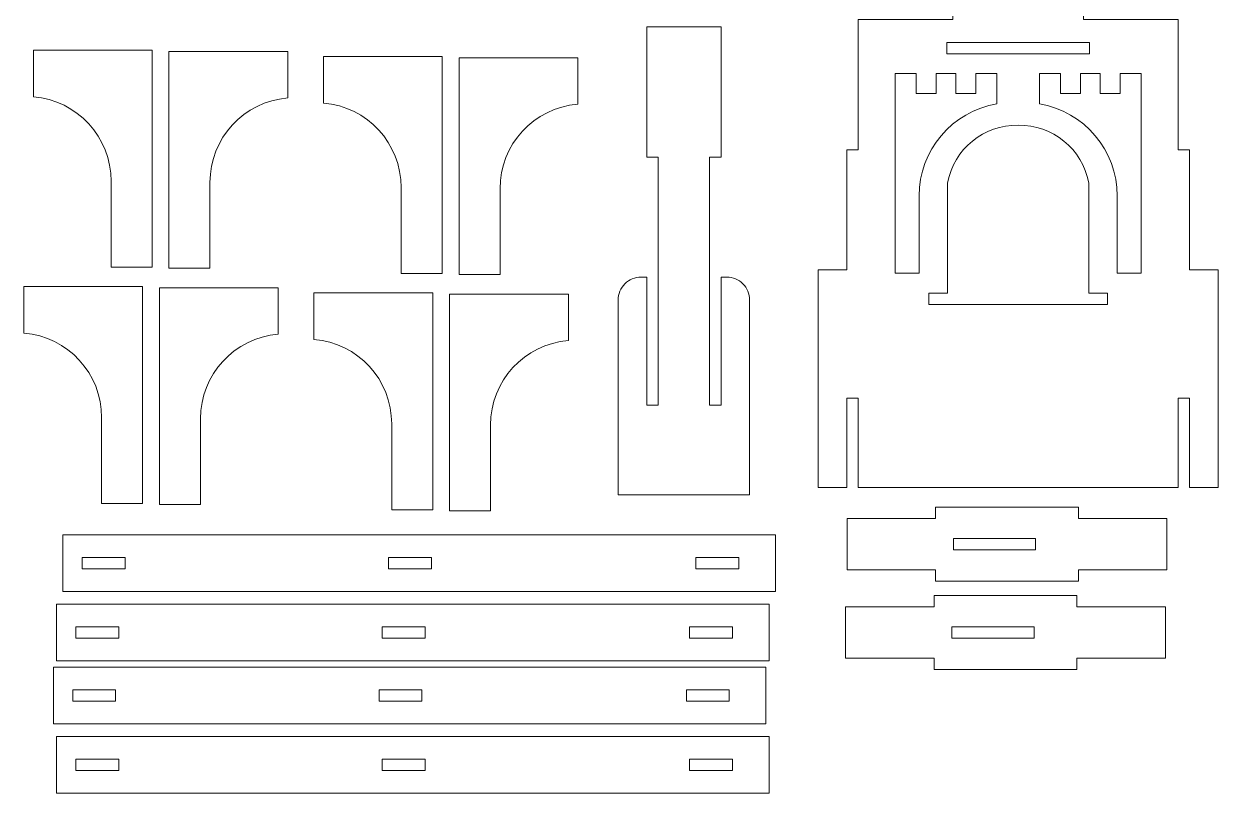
# Model space of a CAD drawing. Header units: millimetres. Extents: x -352 to 334, y -236 to 220.
# Drawn here: x -352 to -38.5, y -199.4 to 2.6 of the extents above; entities that cross this region are included whole.
import ezdxf

# ---------------------------------------------------------------- set-up
doc = ezdxf.new("R2010")
doc.units = ezdxf.units.MM
doc.header["$MEASUREMENT"] = 0
doc.layers.add('Capa 1', color=7, linetype='Continuous')

msp = doc.modelspace()

# ---------------------------------------------------------------- linework, layer by layer
at = {"layer": 'Capa 1', "color": 143, "lineweight": 9}
for points, knots in [([(-133.0052, -95.6666), (-133.0052, -95.6666), (-133.0052, -119.1579), (-133.0052, -119.1579), (-133.0052, -119.1579), (-133.0052, -119.1579), (-49.0233, -119.1579), (-49.0233, -119.1579), (-49.0233, -119.1579), (-49.0233, -119.1579), (-49.0233, -95.6666), (-49.0233, -95.6666), (-49.0233, -95.6666), (-49.0233, -95.6666), (-46.0239, -95.6666), (-46.0239, -95.6666), (-46.0239, -95.6666), (-46.0239, -95.6666), (-46.0239, -119.1579), (-46.0239, -119.1579), (-46.0239, -119.1579), (-46.0239, -119.1579), (-38.5256, -119.1579), (-38.5256, -119.1579), (-38.5256, -119.1579), (-38.5256, -119.1579), (-38.5256, -62.0246), (-38.5256, -62.0246), (-38.5256, -62.0246), (-38.5256, -62.0246), (-46.0239, -62.0246), (-46.0239, -62.0246), (-46.0239, -62.0246), (-46.0239, -62.0246), (-46.0239, -30.4935), (-46.0239, -30.4935), (-46.0239, -30.4935), (-46.0239, -30.4935), (-49.0233, -30.4935), (-49.0233, -30.4935), (-49.0233, -30.4935), (-49.0233, -30.4935), (-49.0233, 3.7439), (-49.0233, 3.7439), (-49.0233, 3.7439), (-49.0233, 3.7439), (-73.85, 3.7439), (-73.85, 3.7439), (-73.85, 3.7439), (-73.85, 3.7439), (-73.85, 11.8019), (-73.85, 11.8019), (-73.85, 11.8019), (-73.85, 11.8019), (-71.4472, 11.7427), (-71.4472, 11.7427), (-71.4472, 11.7427), (-70.7019, 11.7303), (-70.0404, 12.2174), (-69.8309, 12.9327), (-69.8309, 12.9327), (-69.6209, 13.6478), (-69.8921, 14.4006), (-70.526, 14.7926), (-70.526, 14.7926), (-70.526, 14.7926), (-79.4871, 20.436), (-79.4871, 20.436), (-79.4871, 20.436), (-79.4871, 20.436), (-79.4871, 24.9342), (-79.4871, 24.9342), (-79.4871, 24.9342), (-79.4871, 24.9342), (-85.3804, 24.9342), (-85.3804, 24.9342), (-85.3804, 24.9342), (-85.3804, 24.9342), (-91.0144, 29.2601), (-91.0144, 29.2601), (-91.0144, 29.2601), (-91.0144, 29.2601), (-96.6481, 24.9342), (-96.6481, 24.9342), (-96.6481, 24.9342), (-96.6481, 24.9342), (-102.5414, 24.9342), (-102.5414, 24.9342), (-102.5414, 24.9342), (-102.5414, 24.9342), (-102.5414, 20.436), (-102.5414, 20.436), (-102.5414, 20.436), (-102.5414, 20.436), (-111.5026, 14.7926), (-111.5026, 14.7926), (-111.5026, 14.7926), (-112.1303, 14.3902), (-112.4115, 13.6182), (-112.19, 12.9067), (-112.19, 12.9067), (-111.969, 12.195), (-111.3262, 11.7182), (-110.5815, 11.7427), (-110.5815, 11.7427), (-110.5815, 11.7427), (-108.1786, 11.8019), (-108.1786, 11.8019), (-108.1786, 11.8019), (-108.1786, 11.8019), (-108.1786, 3.7439), (-108.1786, 3.7439), (-108.1786, 3.7439), (-108.1786, 3.7439), (-133.0052, 3.7439), (-133.0052, 3.7439), (-133.0052, 3.7439), (-133.0052, 3.7439), (-133.0052, -30.4935), (-133.0052, -30.4935), (-133.0052, -30.4935), (-133.0052, -30.4935), (-136.0047, -30.4935), (-136.0047, -30.4935), (-136.0047, -30.4935), (-136.0047, -30.4935), (-136.0047, -62.0246), (-136.0047, -62.0246), (-136.0047, -62.0246), (-136.0047, -62.0246), (-143.5029, -62.0246), (-143.5029, -62.0246), (-143.5029, -62.0246), (-143.5029, -62.0246), (-143.5029, -119.1579), (-143.5029, -119.1579), (-143.5029, -119.1579), (-143.5029, -119.1579), (-136.0047, -119.1579), (-136.0047, -119.1579), (-136.0047, -119.1579), (-136.0047, -119.1579), (-136.0047, -95.6666), (-136.0047, -95.6666), (-136.0047, -95.6666), (-136.0047, -95.6666), (-133.0052, -95.6666), (-133.0052, -95.6666)], [0, 0, 0, 0, 0.02702703, 0.02702703, 0.02702703, 0.02702703, 0.05405405, 0.05405405, 0.05405405, 0.05405405, 0.08108108, 0.08108108, 0.08108108, 0.08108108, 0.10810811, 0.10810811, 0.10810811, 0.10810811, 0.13513514, 0.13513514, 0.13513514, 0.13513514, 0.16216216, 0.16216216, 0.16216216, 0.16216216, 0.18918919, 0.18918919, 0.18918919, 0.18918919, 0.21621622, 0.21621622, 0.21621622, 0.21621622, 0.24324324, 0.24324324, 0.24324324, 0.24324324, 0.27027027, 0.27027027, 0.27027027, 0.27027027, 0.2972973, 0.2972973, 0.2972973, 0.2972973, 0.32432432, 0.32432432, 0.32432432, 0.32432432, 0.35135135, 0.35135135, 0.35135135, 0.35135135, 0.37837838, 0.37837838, 0.37837838, 0.37837838, 0.40540541, 0.40540541, 0.40540541, 0.40540541, 0.43243243, 0.43243243, 0.43243243, 0.43243243, 0.45945946, 0.45945946, 0.45945946, 0.45945946, 0.48648649, 0.48648649, 0.48648649, 0.48648649, 0.51351351, 0.51351351, 0.51351351, 0.51351351, 0.54054054, 0.54054054, 0.54054054, 0.54054054, 0.56756757, 0.56756757, 0.56756757, 0.56756757, 0.59459459, 0.59459459, 0.59459459, 0.59459459, 0.62162162, 0.62162162, 0.62162162, 0.62162162, 0.64864865, 0.64864865, 0.64864865, 0.64864865, 0.67567568, 0.67567568, 0.67567568, 0.67567568, 0.7027027, 0.7027027, 0.7027027, 0.7027027, 0.72972973, 0.72972973, 0.72972973, 0.72972973, 0.75675676, 0.75675676, 0.75675676, 0.75675676, 0.78378378, 0.78378378, 0.78378378, 0.78378378, 0.81081081, 0.81081081, 0.81081081, 0.81081081, 0.83783784, 0.83783784, 0.83783784, 0.83783784, 0.86486486, 0.86486486, 0.86486486, 0.86486486, 0.89189189, 0.89189189, 0.89189189, 0.89189189, 0.91891892, 0.91891892, 0.91891892, 0.91891892, 0.94594595, 0.94594595, 0.94594595, 0.94594595, 0.97297297, 0.97297297, 0.97297297, 0.97297297, 1, 1, 1, 1]), ([(-196.0079, -69.9037), (-196.0079, -69.9037), (-196.0079, -121.0381), (-196.0079, -121.0381), (-196.0079, -121.0381), (-196.0079, -121.0381), (-161.5153, -121.0381), (-161.5153, -121.0381), (-161.5153, -121.0381), (-161.5153, -121.0381), (-161.5153, -69.9037), (-161.5153, -69.9037), (-161.5153, -69.9037), (-161.5163, -68.3118), (-162.1496, -66.7854), (-163.2762, -65.6603), (-163.2762, -65.6603), (-164.4025, -64.5356), (-165.9222, -63.9041), (-167.5142, -63.9048), (-167.5142, -63.9048), (-167.5142, -63.9048), (-169.0138, -63.9048), (-169.0138, -63.9048), (-169.0138, -63.9048), (-169.0138, -63.9048), (-169.0138, -97.5468), (-169.0138, -97.5468), (-169.0138, -97.5468), (-169.0138, -97.5468), (-172.0131, -97.5468), (-172.0131, -97.5468), (-172.0131, -97.5468), (-172.0131, -97.5468), (-172.0131, -32.3737), (-172.0131, -32.3737), (-172.0131, -32.3737), (-172.0131, -32.3737), (-169.0138, -32.3737), (-169.0138, -32.3737), (-169.0138, -32.3737), (-169.0138, -32.3737), (-169.0138, 1.8637), (-169.0138, 1.8637), (-169.0138, 1.8637), (-169.0138, 1.8637), (-188.5094, 1.8637), (-188.5094, 1.8637), (-188.5094, 1.8637), (-188.5094, 1.8637), (-188.5094, -32.3737), (-188.5094, -32.3737), (-188.5094, -32.3737), (-188.5094, -32.3737), (-185.5103, -32.3737), (-185.5103, -32.3737), (-185.5103, -32.3737), (-185.5103, -32.3737), (-185.5103, -97.5468), (-185.5103, -97.5468), (-185.5103, -97.5468), (-185.5103, -97.5468), (-188.5094, -97.5468), (-188.5094, -97.5468), (-188.5094, -97.5468), (-188.5094, -97.5468), (-188.5094, -63.9048), (-188.5094, -63.9048), (-188.5094, -63.9048), (-188.5094, -63.9048), (-190.0094, -63.9048), (-190.0094, -63.9048), (-190.0094, -63.9048), (-191.6012, -63.9059), (-193.1277, -64.5392), (-194.2528, -65.6656), (-194.2528, -65.6656), (-195.3776, -66.7921), (-196.0087, -68.3118), (-196.0079, -69.9037)], [0, 0, 0, 0, 0.05, 0.05, 0.05, 0.05, 0.1, 0.1, 0.1, 0.1, 0.15, 0.15, 0.15, 0.15, 0.2, 0.2, 0.2, 0.2, 0.25, 0.25, 0.25, 0.25, 0.3, 0.3, 0.3, 0.3, 0.35, 0.35, 0.35, 0.35, 0.4, 0.4, 0.4, 0.4, 0.45, 0.45, 0.45, 0.45, 0.5, 0.5, 0.5, 0.5, 0.55, 0.55, 0.55, 0.55, 0.6, 0.6, 0.6, 0.6, 0.65, 0.65, 0.65, 0.65, 0.7, 0.7, 0.7, 0.7, 0.75, 0.75, 0.75, 0.75, 0.8, 0.8, 0.8, 0.8, 0.85, 0.85, 0.85, 0.85, 0.9, 0.9, 0.9, 0.9, 0.95, 0.95, 0.95, 0.95, 1, 1, 1, 1]), ([(-72.2685, -5.2542), (-72.2685, -5.2542), (-109.7602, -5.2542), (-109.7602, -5.2542), (-109.7602, -5.2542), (-109.7602, -5.2542), (-109.7602, -2.2548), (-109.7602, -2.2548), (-109.7602, -2.2548), (-109.7602, -2.2548), (-72.2685, -2.2548), (-72.2685, -2.2548), (-72.2685, -2.2548), (-72.2685, -2.2548), (-72.2685, -5.2542), (-72.2685, -5.2542)], [0, 0, 0, 0, 0.25, 0.25, 0.25, 0.25, 0.5, 0.5, 0.5, 0.5, 0.75, 0.75, 0.75, 0.75, 1, 1, 1, 1]), ([(-318.3702, -4.2931), (-318.3702, -4.2931), (-349.549, -4.2931), (-349.549, -4.2931), (-349.549, -4.2931), (-349.549, -4.2931), (-349.549, -16.5165), (-349.549, -16.5165), (-349.549, -16.5165), (-337.9908, -17.4601), (-329.1194, -27.1208), (-329.134, -38.7175), (-329.134, -38.7175), (-329.134, -38.7175), (-329.134, -61.2679), (-329.134, -61.2679), (-329.134, -61.2679), (-329.134, -61.2679), (-318.3702, -61.2679), (-318.3702, -61.2679), (-318.3702, -61.2679), (-318.3702, -61.2679), (-318.3702, -4.2931), (-318.3702, -4.2931)], [0, 0, 0, 0, 0.16666667, 0.16666667, 0.16666667, 0.16666667, 0.33333333, 0.33333333, 0.33333333, 0.33333333, 0.5, 0.5, 0.5, 0.5, 0.66666667, 0.66666667, 0.66666667, 0.66666667, 0.83333333, 0.83333333, 0.83333333, 0.83333333, 1, 1, 1, 1]), ([(-282.7603, -16.84), (-282.7603, -16.84), (-282.7603, -4.6166), (-282.7603, -4.6166), (-282.7603, -4.6166), (-282.7603, -4.6166), (-313.9393, -4.6166), (-313.9393, -4.6166), (-313.9393, -4.6166), (-313.9393, -4.6166), (-313.9393, -61.5914), (-313.9393, -61.5914), (-313.9393, -61.5914), (-313.9393, -61.5914), (-303.1753, -61.5914), (-303.1753, -61.5914), (-303.1753, -61.5914), (-303.1753, -61.5914), (-303.1753, -39.041), (-303.1753, -39.041), (-303.1753, -39.041), (-303.202, -27.4443), (-294.3174, -17.7961), (-282.7603, -16.84)], [0, 0, 0, 0, 0.16666667, 0.16666667, 0.16666667, 0.16666667, 0.33333333, 0.33333333, 0.33333333, 0.33333333, 0.5, 0.5, 0.5, 0.5, 0.66666667, 0.66666667, 0.66666667, 0.66666667, 0.83333333, 0.83333333, 0.83333333, 0.83333333, 1, 1, 1, 1]), ([(-242.231, -5.9483), (-242.231, -5.9483), (-273.4098, -5.9483), (-273.4098, -5.9483), (-273.4098, -5.9483), (-273.4098, -5.9483), (-273.4098, -18.1717), (-273.4098, -18.1717), (-273.4098, -18.1717), (-261.8516, -19.1153), (-252.9802, -28.776), (-252.9948, -40.3727), (-252.9948, -40.3727), (-252.9948, -40.3727), (-252.9948, -62.9231), (-252.9948, -62.9231), (-252.9948, -62.9231), (-252.9948, -62.9231), (-242.231, -62.9231), (-242.231, -62.9231), (-242.231, -62.9231), (-242.231, -62.9231), (-242.231, -5.9483), (-242.231, -5.9483)], [0, 0, 0, 0, 0.16666667, 0.16666667, 0.16666667, 0.16666667, 0.33333333, 0.33333333, 0.33333333, 0.33333333, 0.5, 0.5, 0.5, 0.5, 0.66666667, 0.66666667, 0.66666667, 0.66666667, 0.83333333, 0.83333333, 0.83333333, 0.83333333, 1, 1, 1, 1]), ([(-206.6211, -18.4952), (-206.6211, -18.4952), (-206.6211, -6.2718), (-206.6211, -6.2718), (-206.6211, -6.2718), (-206.6211, -6.2718), (-237.8001, -6.2718), (-237.8001, -6.2718), (-237.8001, -6.2718), (-237.8001, -6.2718), (-237.8001, -63.2466), (-237.8001, -63.2466), (-237.8001, -63.2466), (-237.8001, -63.2466), (-227.0361, -63.2466), (-227.0361, -63.2466), (-227.0361, -63.2466), (-227.0361, -63.2466), (-227.0361, -40.6962), (-227.0361, -40.6962), (-227.0361, -40.6962), (-227.0628, -29.0995), (-218.1782, -19.4513), (-206.6211, -18.4952)], [0, 0, 0, 0, 0.16666667, 0.16666667, 0.16666667, 0.16666667, 0.33333333, 0.33333333, 0.33333333, 0.33333333, 0.5, 0.5, 0.5, 0.5, 0.66666667, 0.66666667, 0.66666667, 0.66666667, 0.83333333, 0.83333333, 0.83333333, 0.83333333, 1, 1, 1, 1]), ([(-116.9986, -42.5859), (-116.9986, -42.5859), (-116.9986, -62.8851), (-116.9986, -62.8851), (-116.9986, -62.8851), (-116.9986, -62.8851), (-123.2633, -62.8851), (-123.2633, -62.8851), (-123.2633, -62.8851), (-123.2633, -62.8851), (-123.2633, -10.4096), (-123.2633, -10.4096), (-123.2633, -10.4096), (-123.2633, -10.4096), (-117.7545, -10.4096), (-117.7545, -10.4096), (-117.7545, -10.4096), (-117.7545, -10.4096), (-117.7545, -15.7001), (-117.7545, -15.7001), (-117.7545, -15.7001), (-117.7545, -15.7001), (-112.5699, -15.7001), (-112.5699, -15.7001), (-112.5699, -15.7001), (-112.5699, -15.7001), (-112.5699, -10.4096), (-112.5699, -10.4096), (-112.5699, -10.4096), (-112.5699, -10.4096), (-107.3853, -10.4096), (-107.3853, -10.4096), (-107.3853, -10.4096), (-107.3853, -10.4096), (-107.3853, -15.7001), (-107.3853, -15.7001), (-107.3853, -15.7001), (-107.3853, -15.7001), (-102.0926, -15.7001), (-102.0926, -15.7001), (-102.0926, -15.7001), (-102.0926, -15.7001), (-102.0926, -10.4096), (-102.0926, -10.4096), (-102.0926, -10.4096), (-102.0926, -10.4096), (-96.5838, -10.4096), (-96.5838, -10.4096), (-96.5838, -10.4096), (-96.5838, -10.4096), (-96.5838, -18.3997), (-96.5838, -18.3997), (-96.5838, -18.3997), (-108.3903, -20.3956), (-117.0243, -30.6115), (-116.9986, -42.5859)], [0, 0, 0, 0, 0.07142857, 0.07142857, 0.07142857, 0.07142857, 0.14285714, 0.14285714, 0.14285714, 0.14285714, 0.21428571, 0.21428571, 0.21428571, 0.21428571, 0.28571429, 0.28571429, 0.28571429, 0.28571429, 0.35714286, 0.35714286, 0.35714286, 0.35714286, 0.42857143, 0.42857143, 0.42857143, 0.42857143, 0.5, 0.5, 0.5, 0.5, 0.57142857, 0.57142857, 0.57142857, 0.57142857, 0.64285714, 0.64285714, 0.64285714, 0.64285714, 0.71428571, 0.71428571, 0.71428571, 0.71428571, 0.78571429, 0.78571429, 0.78571429, 0.78571429, 0.85714286, 0.85714286, 0.85714286, 0.85714286, 0.92857143, 0.92857143, 0.92857143, 0.92857143, 1, 1, 1, 1]), ([(-65.0301, -42.5859), (-65.0152, -30.6244), (-73.6492, -20.3827), (-85.4447, -18.3997), (-85.4447, -18.3997), (-85.4447, -18.3997), (-85.4447, -10.4096), (-85.4447, -10.4096), (-85.4447, -10.4096), (-85.4447, -10.4096), (-79.936, -10.4096), (-79.936, -10.4096), (-79.936, -10.4096), (-79.936, -10.4096), (-79.936, -15.7001), (-79.936, -15.7001), (-79.936, -15.7001), (-79.936, -15.7001), (-74.6435, -15.7001), (-74.6435, -15.7001), (-74.6435, -15.7001), (-74.6435, -15.7001), (-74.6435, -10.4096), (-74.6435, -10.4096), (-74.6435, -10.4096), (-74.6435, -10.4096), (-69.4587, -10.4096), (-69.4587, -10.4096), (-69.4587, -10.4096), (-69.4587, -10.4096), (-69.4587, -15.7001), (-69.4587, -15.7001), (-69.4587, -15.7001), (-69.4587, -15.7001), (-64.274, -15.7001), (-64.274, -15.7001), (-64.274, -15.7001), (-64.274, -15.7001), (-64.274, -10.4096), (-64.274, -10.4096), (-64.274, -10.4096), (-64.274, -10.4096), (-58.7654, -10.4096), (-58.7654, -10.4096), (-58.7654, -10.4096), (-58.7654, -10.4096), (-58.7654, -62.8851), (-58.7654, -62.8851), (-58.7654, -62.8851), (-58.7654, -62.8851), (-65.0301, -62.8851), (-65.0301, -62.8851), (-65.0301, -62.8851), (-65.0301, -62.8851), (-65.0301, -42.5859), (-65.0301, -42.5859)], [0, 0, 0, 0, 0.07142857, 0.07142857, 0.07142857, 0.07142857, 0.14285714, 0.14285714, 0.14285714, 0.14285714, 0.21428571, 0.21428571, 0.21428571, 0.21428571, 0.28571429, 0.28571429, 0.28571429, 0.28571429, 0.35714286, 0.35714286, 0.35714286, 0.35714286, 0.42857143, 0.42857143, 0.42857143, 0.42857143, 0.5, 0.5, 0.5, 0.5, 0.57142857, 0.57142857, 0.57142857, 0.57142857, 0.64285714, 0.64285714, 0.64285714, 0.64285714, 0.71428571, 0.71428571, 0.71428571, 0.71428571, 0.78571429, 0.78571429, 0.78571429, 0.78571429, 0.85714286, 0.85714286, 0.85714286, 0.85714286, 0.92857143, 0.92857143, 0.92857143, 0.92857143, 1, 1, 1, 1]), ([(-67.592, -71.1236), (-67.592, -71.1236), (-114.4366, -71.1236), (-114.4366, -71.1236), (-114.4366, -71.1236), (-114.4366, -71.1236), (-114.4366, -68.1244), (-114.4366, -68.1244), (-114.4366, -68.1244), (-114.4366, -68.1244), (-109.5463, -68.1244), (-109.5463, -68.1244), (-109.5463, -68.1244), (-109.5463, -68.1244), (-109.5463, -39.1136), (-109.5463, -39.1136), (-109.5463, -39.1136), (-107.8791, -30.2317), (-100.0503, -23.8647), (-91.0144, -24.0231), (-91.0144, -24.0231), (-81.9787, -23.8563), (-74.1574, -30.2331), (-72.4823, -39.1136), (-72.4823, -39.1136), (-72.4823, -39.1136), (-72.4823, -68.1244), (-72.4823, -68.1244), (-72.4823, -68.1244), (-72.4823, -68.1244), (-67.592, -68.1244), (-67.592, -68.1244), (-67.592, -68.1244), (-67.592, -68.1244), (-67.592, -71.1236), (-67.592, -71.1236)], [0, 0, 0, 0, 0.11111111, 0.11111111, 0.11111111, 0.11111111, 0.22222222, 0.22222222, 0.22222222, 0.22222222, 0.33333333, 0.33333333, 0.33333333, 0.33333333, 0.44444444, 0.44444444, 0.44444444, 0.44444444, 0.55555556, 0.55555556, 0.55555556, 0.55555556, 0.66666667, 0.66666667, 0.66666667, 0.66666667, 0.77777778, 0.77777778, 0.77777778, 0.77777778, 0.88888889, 0.88888889, 0.88888889, 0.88888889, 1, 1, 1, 1]), ([(-320.853, -66.3631), (-320.853, -66.3631), (-352.0318, -66.3631), (-352.0318, -66.3631), (-352.0318, -66.3631), (-352.0318, -66.3631), (-352.0318, -78.5865), (-352.0318, -78.5865), (-352.0318, -78.5865), (-340.4736, -79.5301), (-331.6022, -89.1908), (-331.6168, -100.7875), (-331.6168, -100.7875), (-331.6168, -100.7875), (-331.6168, -123.3379), (-331.6168, -123.3379), (-331.6168, -123.3379), (-331.6168, -123.3379), (-320.853, -123.3379), (-320.853, -123.3379), (-320.853, -123.3379), (-320.853, -123.3379), (-320.853, -66.3631), (-320.853, -66.3631)], [0, 0, 0, 0, 0.16666667, 0.16666667, 0.16666667, 0.16666667, 0.33333333, 0.33333333, 0.33333333, 0.33333333, 0.5, 0.5, 0.5, 0.5, 0.66666667, 0.66666667, 0.66666667, 0.66666667, 0.83333333, 0.83333333, 0.83333333, 0.83333333, 1, 1, 1, 1]), ([(-285.2431, -78.91), (-285.2431, -78.91), (-285.2431, -66.6866), (-285.2431, -66.6866), (-285.2431, -66.6866), (-285.2431, -66.6866), (-316.4221, -66.6866), (-316.4221, -66.6866), (-316.4221, -66.6866), (-316.4221, -66.6866), (-316.4221, -123.6614), (-316.4221, -123.6614), (-316.4221, -123.6614), (-316.4221, -123.6614), (-305.6581, -123.6614), (-305.6581, -123.6614), (-305.6581, -123.6614), (-305.6581, -123.6614), (-305.6581, -101.111), (-305.6581, -101.111), (-305.6581, -101.111), (-305.6848, -89.5143), (-296.8002, -79.8661), (-285.2431, -78.91)], [0, 0, 0, 0, 0.16666667, 0.16666667, 0.16666667, 0.16666667, 0.33333333, 0.33333333, 0.33333333, 0.33333333, 0.5, 0.5, 0.5, 0.5, 0.66666667, 0.66666667, 0.66666667, 0.66666667, 0.83333333, 0.83333333, 0.83333333, 0.83333333, 1, 1, 1, 1]), ([(-244.7138, -68.0183), (-244.7138, -68.0183), (-275.8926, -68.0183), (-275.8926, -68.0183), (-275.8926, -68.0183), (-275.8926, -68.0183), (-275.8926, -80.2417), (-275.8926, -80.2417), (-275.8926, -80.2417), (-264.3344, -81.1853), (-255.463, -90.846), (-255.4776, -102.4427), (-255.4776, -102.4427), (-255.4776, -102.4427), (-255.4776, -124.9931), (-255.4776, -124.9931), (-255.4776, -124.9931), (-255.4776, -124.9931), (-244.7138, -124.9931), (-244.7138, -124.9931), (-244.7138, -124.9931), (-244.7138, -124.9931), (-244.7138, -68.0183), (-244.7138, -68.0183)], [0, 0, 0, 0, 0.16666667, 0.16666667, 0.16666667, 0.16666667, 0.33333333, 0.33333333, 0.33333333, 0.33333333, 0.5, 0.5, 0.5, 0.5, 0.66666667, 0.66666667, 0.66666667, 0.66666667, 0.83333333, 0.83333333, 0.83333333, 0.83333333, 1, 1, 1, 1]), ([(-209.1039, -80.5652), (-209.1039, -80.5652), (-209.1039, -68.3418), (-209.1039, -68.3418), (-209.1039, -68.3418), (-209.1039, -68.3418), (-240.2829, -68.3418), (-240.2829, -68.3418), (-240.2829, -68.3418), (-240.2829, -68.3418), (-240.2829, -125.3166), (-240.2829, -125.3166), (-240.2829, -125.3166), (-240.2829, -125.3166), (-229.5189, -125.3166), (-229.5189, -125.3166), (-229.5189, -125.3166), (-229.5189, -125.3166), (-229.5189, -102.7662), (-229.5189, -102.7662), (-229.5189, -102.7662), (-229.5456, -91.1695), (-220.661, -81.5213), (-209.1039, -80.5652)], [0, 0, 0, 0, 0.16666667, 0.16666667, 0.16666667, 0.16666667, 0.33333333, 0.33333333, 0.33333333, 0.33333333, 0.5, 0.5, 0.5, 0.5, 0.66666667, 0.66666667, 0.66666667, 0.66666667, 0.83333333, 0.83333333, 0.83333333, 0.83333333, 1, 1, 1, 1]), ([(-112.6882, -143.7887), (-112.6882, -143.7887), (-75.1962, -143.7887), (-75.1962, -143.7887), (-75.1962, -143.7887), (-75.1962, -143.7887), (-75.1962, -140.7894), (-75.1962, -140.7894), (-75.1962, -140.7894), (-75.1962, -140.7894), (-51.9511, -140.7894), (-51.9511, -140.7894), (-51.9511, -140.7894), (-51.9511, -140.7894), (-51.9511, -127.2922), (-51.9511, -127.2922), (-51.9511, -127.2922), (-51.9511, -127.2922), (-75.1962, -127.2922), (-75.1962, -127.2922), (-75.1962, -127.2922), (-75.1962, -127.2922), (-75.1962, -124.2929), (-75.1962, -124.2929), (-75.1962, -124.2929), (-75.1962, -124.2929), (-112.6882, -124.2929), (-112.6882, -124.2929), (-112.6882, -124.2929), (-112.6882, -124.2929), (-112.6882, -127.2922), (-112.6882, -127.2922), (-112.6882, -127.2922), (-112.6882, -127.2922), (-135.9332, -127.2922), (-135.9332, -127.2922), (-135.9332, -127.2922), (-135.9332, -127.2922), (-135.9332, -140.7894), (-135.9332, -140.7894), (-135.9332, -140.7894), (-135.9332, -140.7894), (-112.6882, -140.7894), (-112.6882, -140.7894), (-112.6882, -140.7894), (-112.6882, -140.7894), (-112.6882, -143.7887), (-112.6882, -143.7887)], [0, 0, 0, 0, 0.08333333, 0.08333333, 0.08333333, 0.08333333, 0.16666667, 0.16666667, 0.16666667, 0.16666667, 0.25, 0.25, 0.25, 0.25, 0.33333333, 0.33333333, 0.33333333, 0.33333333, 0.41666667, 0.41666667, 0.41666667, 0.41666667, 0.5, 0.5, 0.5, 0.5, 0.58333333, 0.58333333, 0.58333333, 0.58333333, 0.66666667, 0.66666667, 0.66666667, 0.66666667, 0.75, 0.75, 0.75, 0.75, 0.83333333, 0.83333333, 0.83333333, 0.83333333, 0.91666667, 0.91666667, 0.91666667, 0.91666667, 1, 1, 1, 1]), ([(-154.7629, -131.6133), (-154.7629, -131.6133), (-341.7972, -131.6133), (-341.7972, -131.6133), (-341.7972, -131.6133), (-341.7972, -131.6133), (-341.7972, -146.4603), (-341.7972, -146.4603), (-341.7972, -146.4603), (-341.7972, -146.4603), (-154.7629, -146.4603), (-154.7629, -146.4603), (-154.7629, -146.4603), (-154.7629, -146.4603), (-154.7629, -131.6133), (-154.7629, -131.6133)], [0, 0, 0, 0, 0.25, 0.25, 0.25, 0.25, 0.5, 0.5, 0.5, 0.5, 0.75, 0.75, 0.75, 0.75, 1, 1, 1, 1]), ([(-86.4437, -132.541), (-86.4437, -132.541), (-86.4437, -135.5404), (-86.4437, -135.5404), (-86.4437, -135.5404), (-86.4437, -135.5404), (-107.994, -135.5404), (-107.994, -135.5404), (-107.994, -135.5404), (-107.994, -135.5404), (-107.994, -132.541), (-107.994, -132.541), (-107.994, -132.541), (-107.994, -132.541), (-86.4437, -132.541), (-86.4437, -132.541)], [0, 0, 0, 0, 0.25, 0.25, 0.25, 0.25, 0.5, 0.5, 0.5, 0.5, 0.75, 0.75, 0.75, 0.75, 1, 1, 1, 1]), ([(-325.4831, -137.5372), (-325.4831, -137.5372), (-325.4831, -140.5366), (-325.4831, -140.5366), (-325.4831, -140.5366), (-325.4831, -140.5366), (-336.731, -140.5366), (-336.731, -140.5366), (-336.731, -140.5366), (-336.731, -140.5366), (-336.731, -137.5372), (-336.731, -137.5372), (-336.731, -137.5372), (-336.731, -137.5372), (-325.4831, -137.5372), (-325.4831, -137.5372)], [0, 0, 0, 0, 0.25, 0.25, 0.25, 0.25, 0.5, 0.5, 0.5, 0.5, 0.75, 0.75, 0.75, 0.75, 1, 1, 1, 1]), ([(-256.304, -140.5366), (-256.304, -140.5366), (-256.304, -137.5372), (-256.304, -137.5372), (-256.304, -137.5372), (-256.304, -137.5372), (-245.0566, -137.5372), (-245.0566, -137.5372), (-245.0566, -137.5372), (-245.0566, -137.5372), (-245.0566, -140.5366), (-245.0566, -140.5366), (-245.0566, -140.5366), (-245.0566, -140.5366), (-256.304, -140.5366), (-256.304, -140.5366)], [0, 0, 0, 0, 0.25, 0.25, 0.25, 0.25, 0.5, 0.5, 0.5, 0.5, 0.75, 0.75, 0.75, 0.75, 1, 1, 1, 1]), ([(-175.6063, -140.5366), (-175.6063, -140.5366), (-175.6063, -137.5372), (-175.6063, -137.5372), (-175.6063, -137.5372), (-175.6063, -137.5372), (-164.3588, -137.5372), (-164.3588, -137.5372), (-164.3588, -137.5372), (-164.3588, -137.5372), (-164.3588, -140.5366), (-164.3588, -140.5366), (-164.3588, -140.5366), (-164.3588, -140.5366), (-175.6063, -140.5366), (-175.6063, -140.5366)], [0, 0, 0, 0, 0.25, 0.25, 0.25, 0.25, 0.5, 0.5, 0.5, 0.5, 0.75, 0.75, 0.75, 0.75, 1, 1, 1, 1]), ([(-156.4181, -149.8206), (-156.4181, -149.8206), (-343.4524, -149.8206), (-343.4524, -149.8206), (-343.4524, -149.8206), (-343.4524, -149.8206), (-343.4524, -164.6674), (-343.4524, -164.6674), (-343.4524, -164.6674), (-343.4524, -164.6674), (-156.4181, -164.6674), (-156.4181, -164.6674), (-156.4181, -164.6674), (-156.4181, -164.6674), (-156.4181, -149.8206), (-156.4181, -149.8206)], [0, 0, 0, 0, 0.25, 0.25, 0.25, 0.25, 0.5, 0.5, 0.5, 0.5, 0.75, 0.75, 0.75, 0.75, 1, 1, 1, 1]), ([(-113.0924, -166.9919), (-113.0924, -166.9919), (-75.6004, -166.9919), (-75.6004, -166.9919), (-75.6004, -166.9919), (-75.6004, -166.9919), (-75.6004, -163.9926), (-75.6004, -163.9926), (-75.6004, -163.9926), (-75.6004, -163.9926), (-52.3553, -163.9926), (-52.3553, -163.9926), (-52.3553, -163.9926), (-52.3553, -163.9926), (-52.3553, -150.4954), (-52.3553, -150.4954), (-52.3553, -150.4954), (-52.3553, -150.4954), (-75.6004, -150.4954), (-75.6004, -150.4954), (-75.6004, -150.4954), (-75.6004, -150.4954), (-75.6004, -147.4961), (-75.6004, -147.4961), (-75.6004, -147.4961), (-75.6004, -147.4961), (-113.0924, -147.4961), (-113.0924, -147.4961), (-113.0924, -147.4961), (-113.0924, -147.4961), (-113.0924, -150.4954), (-113.0924, -150.4954), (-113.0924, -150.4954), (-113.0924, -150.4954), (-136.3374, -150.4954), (-136.3374, -150.4954), (-136.3374, -150.4954), (-136.3374, -150.4954), (-136.3374, -163.9926), (-136.3374, -163.9926), (-136.3374, -163.9926), (-136.3374, -163.9926), (-113.0924, -163.9926), (-113.0924, -163.9926), (-113.0924, -163.9926), (-113.0924, -163.9926), (-113.0924, -166.9919), (-113.0924, -166.9919)], [0, 0, 0, 0, 0.08333333, 0.08333333, 0.08333333, 0.08333333, 0.16666667, 0.16666667, 0.16666667, 0.16666667, 0.25, 0.25, 0.25, 0.25, 0.33333333, 0.33333333, 0.33333333, 0.33333333, 0.41666667, 0.41666667, 0.41666667, 0.41666667, 0.5, 0.5, 0.5, 0.5, 0.58333333, 0.58333333, 0.58333333, 0.58333333, 0.66666667, 0.66666667, 0.66666667, 0.66666667, 0.75, 0.75, 0.75, 0.75, 0.83333333, 0.83333333, 0.83333333, 0.83333333, 0.91666667, 0.91666667, 0.91666667, 0.91666667, 1, 1, 1, 1]), ([(-327.1383, -155.7443), (-327.1383, -155.7443), (-327.1383, -158.7436), (-327.1383, -158.7436), (-327.1383, -158.7436), (-327.1383, -158.7436), (-338.3862, -158.7436), (-338.3862, -158.7436), (-338.3862, -158.7436), (-338.3862, -158.7436), (-338.3862, -155.7443), (-338.3862, -155.7443), (-338.3862, -155.7443), (-338.3862, -155.7443), (-327.1383, -155.7443), (-327.1383, -155.7443)], [0, 0, 0, 0, 0.25, 0.25, 0.25, 0.25, 0.5, 0.5, 0.5, 0.5, 0.75, 0.75, 0.75, 0.75, 1, 1, 1, 1]), ([(-257.9592, -158.7436), (-257.9592, -158.7436), (-257.9592, -155.7443), (-257.9592, -155.7443), (-257.9592, -155.7443), (-257.9592, -155.7443), (-246.7118, -155.7443), (-246.7118, -155.7443), (-246.7118, -155.7443), (-246.7118, -155.7443), (-246.7118, -158.7436), (-246.7118, -158.7436), (-246.7118, -158.7436), (-246.7118, -158.7436), (-257.9592, -158.7436), (-257.9592, -158.7436)], [0, 0, 0, 0, 0.25, 0.25, 0.25, 0.25, 0.5, 0.5, 0.5, 0.5, 0.75, 0.75, 0.75, 0.75, 1, 1, 1, 1]), ([(-177.2615, -158.7436), (-177.2615, -158.7436), (-177.2615, -155.7443), (-177.2615, -155.7443), (-177.2615, -155.7443), (-177.2615, -155.7443), (-166.014, -155.7443), (-166.014, -155.7443), (-166.014, -155.7443), (-166.014, -155.7443), (-166.014, -158.7436), (-166.014, -158.7436), (-166.014, -158.7436), (-166.014, -158.7436), (-177.2615, -158.7436), (-177.2615, -158.7436)], [0, 0, 0, 0, 0.25, 0.25, 0.25, 0.25, 0.5, 0.5, 0.5, 0.5, 0.75, 0.75, 0.75, 0.75, 1, 1, 1, 1]), ([(-86.8479, -155.7442), (-86.8479, -155.7442), (-86.8479, -158.7436), (-86.8479, -158.7436), (-86.8479, -158.7436), (-86.8479, -158.7436), (-108.3982, -158.7436), (-108.3982, -158.7436), (-108.3982, -158.7436), (-108.3982, -158.7436), (-108.3982, -155.7442), (-108.3982, -155.7442), (-108.3982, -155.7442), (-108.3982, -155.7442), (-86.8479, -155.7442), (-86.8479, -155.7442)], [0, 0, 0, 0, 0.25, 0.25, 0.25, 0.25, 0.5, 0.5, 0.5, 0.5, 0.75, 0.75, 0.75, 0.75, 1, 1, 1, 1]), ([(-157.2457, -166.3725), (-157.2457, -166.3725), (-344.28, -166.3725), (-344.28, -166.3725), (-344.28, -166.3725), (-344.28, -166.3725), (-344.28, -181.2195), (-344.28, -181.2195), (-344.28, -181.2195), (-344.28, -181.2195), (-157.2457, -181.2195), (-157.2457, -181.2195), (-157.2457, -181.2195), (-157.2457, -181.2195), (-157.2457, -166.3725), (-157.2457, -166.3725)], [0, 0, 0, 0, 0.25, 0.25, 0.25, 0.25, 0.5, 0.5, 0.5, 0.5, 0.75, 0.75, 0.75, 0.75, 1, 1, 1, 1]), ([(-327.9659, -172.2964), (-327.9659, -172.2964), (-327.9659, -175.2958), (-327.9659, -175.2958), (-327.9659, -175.2958), (-327.9659, -175.2958), (-339.2138, -175.2958), (-339.2138, -175.2958), (-339.2138, -175.2958), (-339.2138, -175.2958), (-339.2138, -172.2964), (-339.2138, -172.2964), (-339.2138, -172.2964), (-339.2138, -172.2964), (-327.9659, -172.2964), (-327.9659, -172.2964)], [0, 0, 0, 0, 0.25, 0.25, 0.25, 0.25, 0.5, 0.5, 0.5, 0.5, 0.75, 0.75, 0.75, 0.75, 1, 1, 1, 1]), ([(-258.7868, -175.2958), (-258.7868, -175.2958), (-258.7868, -172.2964), (-258.7868, -172.2964), (-258.7868, -172.2964), (-258.7868, -172.2964), (-247.5394, -172.2964), (-247.5394, -172.2964), (-247.5394, -172.2964), (-247.5394, -172.2964), (-247.5394, -175.2958), (-247.5394, -175.2958), (-247.5394, -175.2958), (-247.5394, -175.2958), (-258.7868, -175.2958), (-258.7868, -175.2958)], [0, 0, 0, 0, 0.25, 0.25, 0.25, 0.25, 0.5, 0.5, 0.5, 0.5, 0.75, 0.75, 0.75, 0.75, 1, 1, 1, 1]), ([(-178.0891, -175.2958), (-178.0891, -175.2958), (-178.0891, -172.2964), (-178.0891, -172.2964), (-178.0891, -172.2964), (-178.0891, -172.2964), (-166.8416, -172.2964), (-166.8416, -172.2964), (-166.8416, -172.2964), (-166.8416, -172.2964), (-166.8416, -175.2958), (-166.8416, -175.2958), (-166.8416, -175.2958), (-166.8416, -175.2958), (-178.0891, -175.2958), (-178.0891, -175.2958)], [0, 0, 0, 0, 0.25, 0.25, 0.25, 0.25, 0.5, 0.5, 0.5, 0.5, 0.75, 0.75, 0.75, 0.75, 1, 1, 1, 1]), ([(-156.4181, -184.5798), (-156.4181, -184.5798), (-343.4524, -184.5798), (-343.4524, -184.5798), (-343.4524, -184.5798), (-343.4524, -184.5798), (-343.4524, -199.4266), (-343.4524, -199.4266), (-343.4524, -199.4266), (-343.4524, -199.4266), (-156.4181, -199.4266), (-156.4181, -199.4266), (-156.4181, -199.4266), (-156.4181, -199.4266), (-156.4181, -184.5798), (-156.4181, -184.5798)], [0, 0, 0, 0, 0.25, 0.25, 0.25, 0.25, 0.5, 0.5, 0.5, 0.5, 0.75, 0.75, 0.75, 0.75, 1, 1, 1, 1]), ([(-327.1383, -190.5035), (-327.1383, -190.5035), (-327.1383, -193.5028), (-327.1383, -193.5028), (-327.1383, -193.5028), (-327.1383, -193.5028), (-338.3862, -193.5028), (-338.3862, -193.5028), (-338.3862, -193.5028), (-338.3862, -193.5028), (-338.3862, -190.5035), (-338.3862, -190.5035), (-338.3862, -190.5035), (-338.3862, -190.5035), (-327.1383, -190.5035), (-327.1383, -190.5035)], [0, 0, 0, 0, 0.25, 0.25, 0.25, 0.25, 0.5, 0.5, 0.5, 0.5, 0.75, 0.75, 0.75, 0.75, 1, 1, 1, 1]), ([(-257.9592, -193.5028), (-257.9592, -193.5028), (-257.9592, -190.5035), (-257.9592, -190.5035), (-257.9592, -190.5035), (-257.9592, -190.5035), (-246.7118, -190.5035), (-246.7118, -190.5035), (-246.7118, -190.5035), (-246.7118, -190.5035), (-246.7118, -193.5028), (-246.7118, -193.5028), (-246.7118, -193.5028), (-246.7118, -193.5028), (-257.9592, -193.5028), (-257.9592, -193.5028)], [0, 0, 0, 0, 0.25, 0.25, 0.25, 0.25, 0.5, 0.5, 0.5, 0.5, 0.75, 0.75, 0.75, 0.75, 1, 1, 1, 1]), ([(-177.2615, -193.5028), (-177.2615, -193.5028), (-177.2615, -190.5035), (-177.2615, -190.5035), (-177.2615, -190.5035), (-177.2615, -190.5035), (-166.014, -190.5035), (-166.014, -190.5035), (-166.014, -190.5035), (-166.014, -190.5035), (-166.014, -193.5028), (-166.014, -193.5028), (-166.014, -193.5028), (-166.014, -193.5028), (-177.2615, -193.5028), (-177.2615, -193.5028)], [0, 0, 0, 0, 0.25, 0.25, 0.25, 0.25, 0.5, 0.5, 0.5, 0.5, 0.75, 0.75, 0.75, 0.75, 1, 1, 1, 1])]:
    msp.add_open_spline(points, degree=3, knots=knots, dxfattribs=at)

doc.saveas('drawing.dxf')
